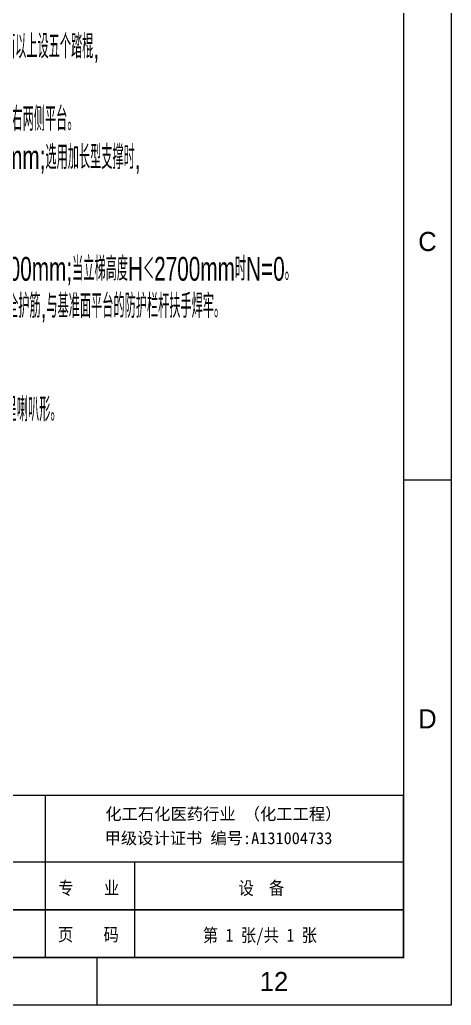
# Model space of a CAD drawing. Extents: x 148 to 221443, y -36682 to 6758.
# Drawn here: x 44171 to 45978, y -12129 to -7999 of the extents above; entities that cross this region are included whole.
import ezdxf
from ezdxf.enums import TextEntityAlignment as Align

# ---------------------------------------------------------------- set-up
doc = ezdxf.new("R2010")
doc.units = 0
doc.header["$LTSCALE"] = 10
doc.header["$MEASUREMENT"] = 0
doc.layers.add('2', color=4, linetype='Continuous')
doc.layers.add('2（细实线）', color=3, linetype='Continuous', lineweight=20)
doc.layers.add('图框层', color=7, linetype='Continuous', lineweight=15)
doc.styles.add('HZ', font='ROMS.SHX', dxfattribs={"width": 0.75, "bigfont": 'GBCBIG.SHX'})
doc.styles.add('tkhz2', font='')
doc.styles.add('公司名', font='simhei.ttf')
doc.styles.get('tkhz2').set_extended_font_data('SimSun')

# ---------------------------------------------------------------- blocks, each defined once
blk = doc.blocks.new('1.5a2')
blk.add_line((16991.88, 9826.58), (16981.88, 9826.58))
at = {"layer": '图框层', "ltscale": 10}
for p, q in [((16991.88, 10136.58), (16991.88, 9716.58)), ((16981.88, 10126.58), (16981.88, 9726.58)), ((16981.88, 9726.58), (16125.88, 9726.58)), ((16917.63, 9726.58), (16917.63, 9716.58)), ((16991.88, 9716.58), (16100.88, 9716.58))]:
    blk.add_line(p, q, dxfattribs=at)
at = {"style": 'HZ'}
for s, p in [('C', (16986.88, 9876.58)), ('D', (16986.88, 9776.58)), ('12', (16954.75, 9721.58))]:
    blk.add_text(s, height=4, dxfattribs=at).set_placement(p, align=Align.MIDDLE)

msp = doc.modelspace()

# ---------------------------------------------------------------- linework, layer by layer
at = {"layer": '图框层'}
msp.add_line((44653.1888, -11928.5553), (44653.1888, -11528.5553), dxfattribs=at)
at = {"layer": '图框层', "const_width": 6}
msp.add_lwpolyline([(42178.1888, -11928.5553), (45778.1888, -11928.5553), (45778.1888, -11248.5553), (42178.1888, -11248.5553)], close=True, dxfattribs=at)
for points in [[(44278.1888, -11248.5553), (44278.1888, -11528.5553)], [(42178.1888, -11528.5553), (45778.1888, -11528.5553)], [(44278.1888, -11528.5553), (45778.1888, -11528.5553)], [(44278.1888, -11528.5553), (44278.1888, -11928.5553)], [(42178.1888, -11728.5553), (45778.1888, -11728.5553)]]:
    msp.add_lwpolyline(points, dxfattribs=at)

# ---------------------------------------------------------------- block references
at = {"layer": '2（细实线）', "xscale": 20, "yscale": 20, "zscale": 20}
msp.add_blockref('1.5a2', (-293859.3155, -206460.0853), dxfattribs=at)

# ---------------------------------------------------------------- texts
at = {"layer": '2', "color": 3, "linetype": 'Continuous', "style": 'HZ', "width": 0.65}
for s, p in [('1.立梯踏棍的定位以与平台钢格栅板上表面齐平的踏棍中心线为基准,平台钢格栅板上表面以上设五个踏棍,', (42276.7823, -8161.1733)), ('2.本立梯有A、B、C三种类型:A型用于右侧平台,B型用于左侧平台,C型用于左、右两侧平台。', (42276.7823, -8464.7646)), ('3.图中支撑部分括号内尺寸为立梯加长型支撑的最大许用长度,标准型支撑长度为300mm;选用加长型支撑时,', (42276.7823, -8625.3028)), ('5.图中N表示平台面以下水平笼箍间距数,B表示平台面以下水平笼箍间距,且B≤1000mm;当立梯高度H＜2700mm时N=0。', (42276.7823, -9092.8893)), ('6.当梯梁中心至基准面平台的防护栏杆的距离L≤1200mm时,需在护笼底部设安全护筋,与基准面平台的防护栏杆扶手焊牢。', (42276.7823, -9248.597)), ('8.本立梯高度H最小为2200mm.当立梯高度H≥2700mm时护笼的底部呈喇叭形。', (42276.7823, -9681.8726))]:
    msp.add_text(s, height=100, dxfattribs=at).set_placement(p)
at = {"layer": '图框层', "ltscale": 10, "style": '公司名'}
for s, p in [('化工石化医药行业 （化工工程）', (44529.4274, -11351.8928)), ('甲级设计证书 编号:A131004733', (44526.382, -11453.3698))]:
    msp.add_text(s, height=50, dxfattribs=at).set_placement(p)
at = {"layer": '图框层', "style": 'tkhz2', "width": 0.85}
for s, p in [('专    业', (44460.0034, -11664.9033)), ('设  备', (45182.7088, -11664.9033)), ('页    码', (44458.5643, -11859.4202)), ('第 1 张/共 1 张', (45176.829, -11862.362))]:
    msp.add_text(s, height=55, dxfattribs=at).set_placement(p, align=Align.CENTER)

doc.saveas('drawing.dxf')
